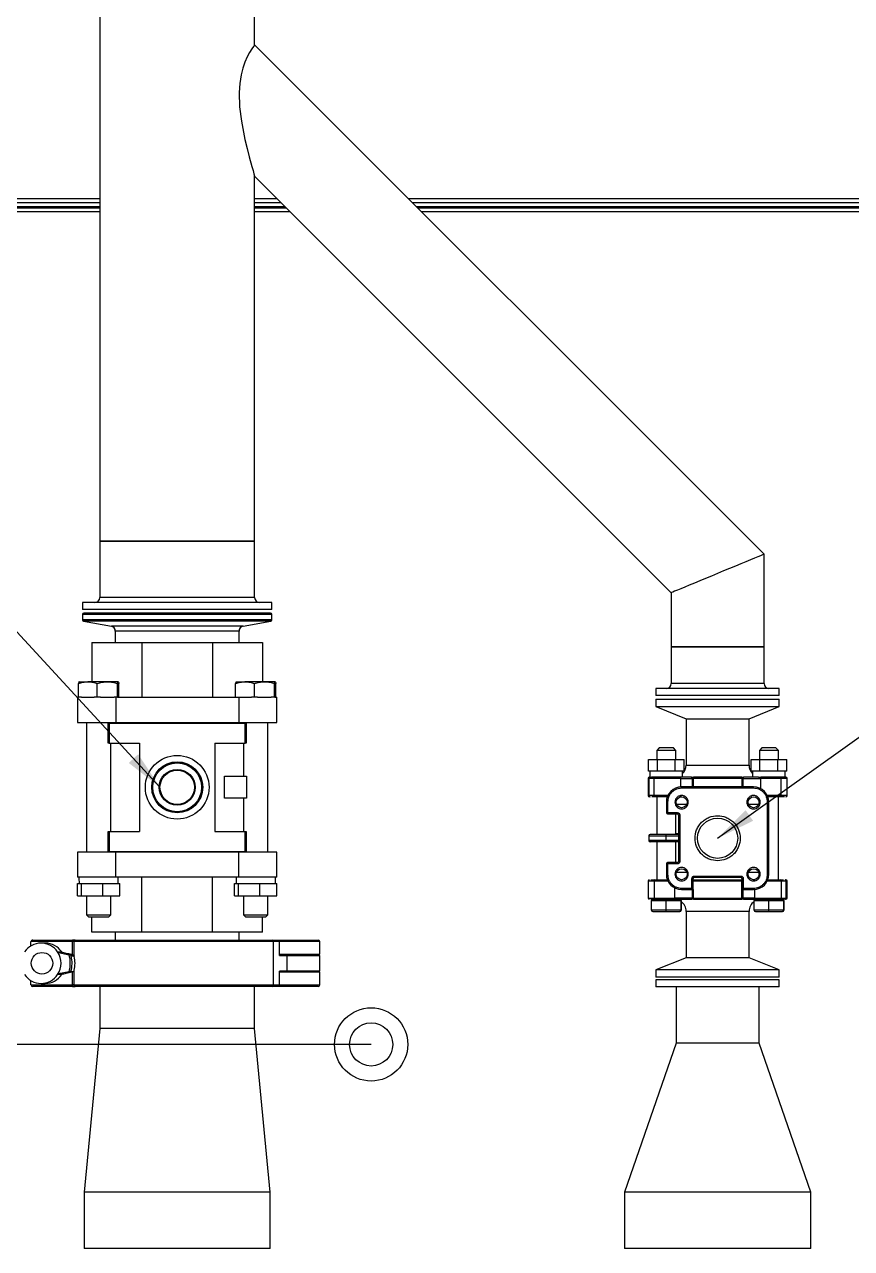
# Model space of a CAD drawing. Header units: millimetres. Extents: x 1152 to 6701, y 651 to 3284.
# Drawn here: x 2828 to 3167, y 2421 to 2922 of the extents above; entities that cross this region are included whole.
import ezdxf

# ---------------------------------------------------------------- set-up
doc = ezdxf.new("R2010")
doc.units = ezdxf.units.MM
doc.layers.add('10 실선', color=40, linetype='Continuous', lineweight=25)
doc.layers.add('SLD-0', color=7, linetype='Continuous')
doc.styles.add('MRHANS', font='romans.shx', dxfattribs={"width": 0.8, "bigfont": 'whgdtxt.shx'})
doc.dimstyles.new('T8', dxfattribs={"dimscale": 8, "dimtxt": 2.5, "dimasz": 2, "dimexe": 0.5, "dimexo": 1, "dimgap": 1.25, "dimtad": 1, "dimdec": 1, "dimdsep": 46, "dimtxsty": 'MRHANS', "dimcen": -2, "dimclrd": 3, "dimclre": 3, "dimclrt": 7, "dimadec": 0, "dimazin": 0, "dimtfac": 1, "dimtdec": 1, "dimtix": 1, "dimtmove": 2, "dimatfit": 3, "dimfxl": 0, "dimtolj": 1, "dimarcsym": 0})

msp = doc.modelspace()

# ---------------------------------------------------------------- linework, layer by layer
at = {"layer": '10 실선', "ltscale": 5}
msp.add_line((2970.42, 2504.23), (2553.82, 2504.23), dxfattribs=at)
at = {"layer": 'SLD-0', "color": 7, "linetype": 'Continuous', "lineweight": 25}
for p, q in [((2859.26, 3129.99), (2859.26, 2710.32)), ((2922.71, 2913.57), (2922.71, 3129.99)), ((3131.35, 2704.96), (2922.71, 2913.6)), ((2922.71, 2710.32), (2922.71, 2859.76)), ((2922.71, 2859.76), (3093.28, 2689.2)), ((2192.72, 2850.66), (2859.26, 2850.66)), ((2241.49, 2848.96), (2859.26, 2848.96)), ((2241.49, 2847.36), (2859.26, 2847.36)), ((2922.71, 2850.66), (2931.81, 2850.66)), ((2922.71, 2848.96), (2933.51, 2848.96)), ((2922.71, 2847.36), (2935.11, 2847.36)), ((2985.65, 2850.66), (3748.12, 2850.66)), ((2987.35, 2848.96), (3699.35, 2848.96)), ((2988.95, 2847.36), (3699.35, 2847.36)), ((2194.82, 2846.86), (2859.26, 2846.86)), ((2859.26, 2845.16), (2194.82, 2845.16)), ((2922.71, 2846.86), (2935.61, 2846.86)), ((2937.31, 2845.16), (2922.71, 2845.16)), ((2989.45, 2846.86), (3746.02, 2846.86)), ((3746.02, 2845.16), (2991.15, 2845.16)), ((2859.26, 2710.32), (2859.26, 2687.19)), ((2859.26, 2710.32), (2922.71, 2710.32)), ((2890.98, 2710.32), (2859.26, 2710.32)), ((2922.71, 2710.32), (2890.98, 2710.32)), ((2922.71, 2687.19), (2922.71, 2710.32)), ((3131.35, 2667.1), (3131.35, 2704.96)), ((2890.98, 2687.19), (2859.26, 2687.19)), ((2922.71, 2687.19), (2890.98, 2687.19)), ((3093.28, 2689.2), (3093.28, 2667.1)), ((2852.26, 2685.19), (2852.26, 2682.34)), ((2890.98, 2685.19), (2852.26, 2685.19)), ((2890.98, 2682.34), (2852.26, 2682.34)), ((2929.7, 2685.19), (2890.98, 2685.19)), ((2929.7, 2682.34), (2890.98, 2682.34)), ((2929.7, 2682.34), (2929.7, 2685.19)), ((2852.26, 2680.34), (2852.26, 2678.06)), ((2865.87, 2680.34), (2852.26, 2680.34)), ((2865.87, 2678.06), (2852.26, 2678.06)), ((2852.67, 2677.57), (2864.02, 2675.45)), ((2866.13, 2677.57), (2852.67, 2677.57)), ((2866.19, 2680.84), (2852.76, 2680.84)), ((2929.7, 2680.34), (2865.87, 2680.34)), ((2929.7, 2678.06), (2865.87, 2678.06)), ((2929.29, 2677.57), (2866.13, 2677.57)), ((2929.2, 2680.84), (2866.19, 2680.84)), ((2917.94, 2675.45), (2929.29, 2677.57)), ((2929.7, 2678.06), (2929.7, 2680.34)), ((2873.49, 2675.45), (2864.02, 2675.45)), ((2865.65, 2673.49), (2865.65, 2668.85)), ((2874.55, 2673.49), (2865.65, 2673.49)), ((2917.94, 2675.45), (2873.49, 2675.45)), ((2916.31, 2673.49), (2874.55, 2673.49)), ((2916.31, 2668.85), (2916.31, 2673.49)), ((2856, 2668.85), (2856, 2652.76)), ((2856, 2668.85), (2876.49, 2668.85)), ((2876.49, 2668.85), (2876.49, 2646.37)), ((2876.49, 2668.85), (2905.47, 2668.85)), ((2905.47, 2668.85), (2905.47, 2646.37)), ((2905.47, 2668.85), (2925.96, 2668.85)), ((2925.96, 2668.85), (2925.96, 2652.76)), ((3093.28, 2667.1), (3093.28, 2651.97)), ((3093.28, 2667.1), (3131.35, 2667.1)), ((3112.31, 2667.1), (3093.28, 2667.1)), ((3131.35, 2667.1), (3112.31, 2667.1)), ((3131.35, 2651.97), (3131.35, 2667.1)), ((2850.54, 2646.37), (2850.54, 2652.05)), ((2850.83, 2652.76), (2854.39, 2652.76)), ((2862.37, 2652.76), (2854.39, 2652.76)), ((2858.24, 2646.37), (2858.24, 2652.05)), ((2866.79, 2652.76), (2862.37, 2652.76)), ((2866.5, 2646.37), (2866.5, 2652.05)), ((2867.07, 2646.37), (2867.07, 2652.05)), ((2914.89, 2646.37), (2914.89, 2652.05)), ((2915.18, 2652.76), (2918.74, 2652.76)), ((2926.72, 2652.76), (2918.74, 2652.76)), ((2922.59, 2646.37), (2922.59, 2652.05)), ((2931.14, 2652.76), (2926.72, 2652.76)), ((2930.85, 2646.37), (2930.85, 2652.05)), ((2931.42, 2646.37), (2931.42, 2652.05)), ((3112.31, 2651.97), (3093.28, 2651.97)), ((3131.35, 2651.97), (3112.31, 2651.97)), ((3087.08, 2649.97), (3087.08, 2647.12)), ((3112.31, 2649.97), (3087.08, 2649.97)), ((3112.31, 2647.12), (3087.08, 2647.12)), ((3137.54, 2649.97), (3112.31, 2649.97)), ((3137.54, 2647.12), (3112.31, 2647.12)), ((3137.54, 2647.12), (3137.54, 2649.97)), ((2850.21, 2646.37), (2850.21, 2636.08)), ((2850.21, 2646.37), (2850.54, 2646.37)), ((2851.76, 2646.37), (2850.54, 2646.37)), ((2851.76, 2646.37), (2857.02, 2646.37)), ((2858.24, 2646.37), (2857.02, 2646.37)), ((2859.55, 2646.37), (2858.24, 2646.37)), ((2859.55, 2646.37), (2865.19, 2646.37)), ((2866.5, 2646.37), (2865.19, 2646.37)), ((2865.8, 2646.37), (2865.8, 2636.08)), ((2866.51, 2646.37), (2866.5, 2646.37)), ((2866.51, 2646.37), (2916.17, 2646.37)), ((2916.17, 2646.37), (2916.17, 2636.08)), ((2916.17, 2646.37), (2921.37, 2646.37)), ((2922.59, 2646.37), (2921.37, 2646.37)), ((2923.9, 2646.37), (2922.59, 2646.37)), ((2923.9, 2646.37), (2929.54, 2646.37)), ((2930.85, 2646.37), (2929.54, 2646.37)), ((2930.94, 2646.37), (2930.85, 2646.37)), ((2930.94, 2646.37), (2931.75, 2646.37)), ((2931.75, 2636.08), (2931.75, 2646.37)), ((3087.08, 2645.62), (3087.08, 2642.62)), ((3087.08, 2645.62), (3112.31, 2645.62)), ((3087.08, 2642.62), (3099.42, 2637.63)), ((3087.08, 2642.62), (3112.31, 2642.62)), ((3112.31, 2645.62), (3137.54, 2645.62)), ((3112.31, 2642.62), (3137.54, 2642.62)), ((3125.2, 2637.63), (3137.54, 2642.62)), ((3137.54, 2642.62), (3137.54, 2645.62)), ((3099.42, 2637.63), (3099.42, 2618.64)), ((3099.42, 2637.63), (3112.31, 2637.63)), ((3112.31, 2637.63), (3125.2, 2637.63)), ((3125.2, 2618.64), (3125.2, 2637.63)), ((2850.21, 2636.08), (2865.8, 2636.08)), ((2853.81, 2636.08), (2853.81, 2582.97)), ((2862.68, 2627.63), (2862.68, 2635.78)), ((2862.68, 2635.78), (2863.18, 2635.78)), ((2863.18, 2635.78), (2863.18, 2627.63)), ((2863.18, 2635.78), (2918.78, 2635.78)), ((2863.8, 2635.78), (2863.8, 2636.08)), ((2865.8, 2636.08), (2916.17, 2636.08)), ((2916.17, 2636.08), (2931.75, 2636.08)), ((2918.16, 2636.08), (2918.16, 2635.78)), ((2918.78, 2627.63), (2918.78, 2635.78)), ((2918.78, 2635.78), (2919.28, 2635.78)), ((2919.28, 2635.78), (2919.28, 2627.63)), ((2928.15, 2582.97), (2928.15, 2636.08)), ((2863.18, 2627.63), (2862.68, 2627.63)), ((2863.18, 2627.63), (2875.59, 2627.63)), ((2863.8, 2591.41), (2863.8, 2627.63)), ((2875.59, 2627.63), (2875.59, 2591.41)), ((2906.38, 2627.63), (2918.78, 2627.63)), ((2906.38, 2627.63), (2906.38, 2591.41)), ((2918.16, 2627.63), (2918.16, 2614.02)), ((2919.28, 2627.63), (2918.78, 2627.63)), ((3088.39, 2625.64), (3087.39, 2624.64)), ((3087.39, 2624.64), (3087.39, 2620.9)), ((3091.29, 2624.64), (3087.39, 2624.64)), ((3094.19, 2625.64), (3088.39, 2625.64)), ((3095.19, 2624.64), (3091.29, 2624.64)), ((3095.19, 2624.64), (3094.19, 2625.64)), ((3095.19, 2620.9), (3095.19, 2624.64)), ((3130.43, 2625.64), (3129.43, 2624.64)), ((3129.43, 2624.64), (3129.43, 2620.9)), ((3133.33, 2624.64), (3129.43, 2624.64)), ((3136.23, 2625.64), (3130.43, 2625.64)), ((3137.23, 2624.64), (3133.33, 2624.64)), ((3137.23, 2624.64), (3136.23, 2625.64)), ((3137.23, 2620.9), (3137.23, 2624.64)), ((3083.96, 2616.14), (3083.96, 2620.9)), ((3083.96, 2620.9), (3087.63, 2620.9)), ((3087.63, 2616.14), (3087.63, 2620.9)), ((3087.63, 2620.9), (3094.95, 2620.9)), ((3094.95, 2616.14), (3094.95, 2620.9)), ((3094.95, 2620.9), (3098.62, 2620.9)), ((3098.62, 2616.14), (3098.62, 2620.9)), ((3099.42, 2618.64), (3112.31, 2618.64)), ((3112.31, 2618.64), (3125.2, 2618.64)), ((3126, 2616.14), (3126, 2620.9)), ((3126, 2620.9), (3129.67, 2620.9)), ((3129.67, 2616.14), (3129.67, 2620.9)), ((3129.67, 2620.9), (3136.99, 2620.9)), ((3136.99, 2616.14), (3136.99, 2620.9)), ((3136.99, 2620.9), (3140.66, 2620.9)), ((3140.66, 2616.14), (3140.66, 2620.9)), ((2910.32, 2614.02), (2919.31, 2614.02)), ((2910.32, 2605.03), (2910.32, 2614.02)), ((2919.31, 2614.02), (2919.31, 2605.03)), ((3083.83, 2613.15), (3083.83, 2606.15)), ((3084.2, 2613.15), (3083.83, 2613.15)), ((3084.73, 2616.14), (3083.96, 2616.14)), ((3084.2, 2613.15), (3084.2, 2606.15)), ((3086.27, 2613.15), (3084.2, 2613.15)), ((3084.6, 2616.14), (3084.6, 2613.64)), ((3084.6, 2613.64), (3096.95, 2613.64)), ((3086.86, 2616.14), (3084.73, 2616.14)), ((3097.26, 2613.15), (3086.27, 2613.15)), ((3086.27, 2606.15), (3086.27, 2613.15)), ((3087.63, 2616.14), (3086.86, 2616.14)), ((3089.15, 2616.14), (3087.63, 2616.14)), ((3093.43, 2616.14), (3089.15, 2616.14)), ((3094.95, 2616.14), (3093.43, 2616.14)), ((3095.72, 2616.14), (3094.95, 2616.14)), ((3097.85, 2616.14), (3095.72, 2616.14)), ((3101.53, 2613.64), (3096.95, 2613.64)), ((3097.26, 2613.15), (3101.83, 2613.15)), ((3097.26, 2609.64), (3097.26, 2613.15)), ((3098.62, 2616.14), (3097.85, 2616.14)), ((3097.99, 2613.64), (3097.99, 2616.14)), ((3101.83, 2613.15), (3102.34, 2613.15)), ((3101.83, 2613.15), (3101.83, 2609.65)), ((3122.33, 2613.15), (3102.34, 2613.15)), ((3102.34, 2613.15), (3102.34, 2609.65)), ((3122.33, 2613.15), (3122.77, 2613.15)), ((3122.33, 2609.65), (3122.33, 2613.15)), ((3122.77, 2613.15), (3129.83, 2613.15)), ((3122.77, 2609.65), (3122.77, 2613.15)), ((3129.07, 2613.64), (3123.02, 2613.64)), ((3126.77, 2616.14), (3126, 2616.14)), ((3126.64, 2616.14), (3126.64, 2613.64)), ((3128.9, 2616.14), (3126.77, 2616.14)), ((3129.67, 2616.14), (3128.9, 2616.14)), ((3129.07, 2613.64), (3140.03, 2613.64)), ((3131.19, 2616.14), (3129.67, 2616.14)), ((3138.35, 2613.15), (3129.83, 2613.15)), ((3129.83, 2613.15), (3129.83, 2609)), ((3135.47, 2616.14), (3131.19, 2616.14)), ((3136.99, 2616.14), (3135.47, 2616.14)), ((3137.76, 2616.14), (3136.99, 2616.14)), ((3139.89, 2616.14), (3137.76, 2616.14)), ((3138.35, 2606.15), (3138.35, 2613.15)), ((3140.79, 2613.15), (3138.35, 2613.15)), ((3140.66, 2616.14), (3139.89, 2616.14)), ((3140.03, 2613.64), (3140.03, 2616.14)), ((3140.79, 2606.15), (3140.79, 2613.15)), ((3097.57, 2609.15), (3097.57, 2609.65)), ((3127.05, 2609.65), (3097.57, 2609.65)), ((3127.05, 2609.15), (3097.57, 2609.15)), ((3127.05, 2609.15), (3127.05, 2609.65)), ((2919.31, 2605.03), (2910.32, 2605.03)), ((2918.16, 2605.03), (2918.16, 2591.41)), ((3084.2, 2606.15), (3083.83, 2606.15)), ((3086.27, 2606.15), (3084.2, 2606.15)), ((3091.96, 2606.15), (3086.27, 2606.15)), ((3087.39, 2605.65), (3087.39, 2590.16)), ((3091.33, 2603.4), (3091.33, 2599.16)), ((3091.83, 2603.4), (3091.33, 2603.4)), ((3091.83, 2603.4), (3091.83, 2599.16)), ((3095.45, 2602.65), (3099.69, 2602.65)), ((3097.57, 2605.65), (3096.95, 2605.65)), ((3124.93, 2602.65), (3129.17, 2602.65)), ((3138.35, 2606.15), (3132.66, 2606.15)), ((3132.79, 2573.93), (3132.79, 2603.4)), ((3132.79, 2603.4), (3133.29, 2603.4)), ((3133.29, 2573.93), (3133.29, 2603.4)), ((3137.23, 2571.68), (3137.23, 2605.65)), ((3140.79, 2606.15), (3138.35, 2606.15)), ((3091.33, 2599.16), (3091.83, 2599.16)), ((3091.83, 2599.16), (3095.82, 2599.16)), ((3091.83, 2599.16), (3091.83, 2598.66)), ((3091.83, 2598.66), (3095.82, 2598.66)), ((3095.19, 2590.16), (3095.19, 2598.66)), ((3095.82, 2599.16), (3095.82, 2598.66)), ((3096.32, 2598.16), (3096.32, 2579.17)), ((3096.82, 2598.16), (3096.32, 2598.16)), ((3096.82, 2598.16), (3096.82, 2579.17)), ((2862.68, 2583.27), (2862.68, 2591.41)), ((2862.68, 2591.41), (2863.18, 2591.41)), ((2863.18, 2591.41), (2863.18, 2583.27)), ((2863.18, 2591.41), (2875.59, 2591.41)), ((2906.38, 2591.41), (2918.78, 2591.41)), ((2918.78, 2583.27), (2918.78, 2591.41)), ((2918.78, 2591.41), (2919.28, 2591.41)), ((2919.28, 2591.41), (2919.28, 2583.27)), ((3084.2, 2589.66), (3084.2, 2587.67)), ((3084.2, 2589.66), (3091.29, 2589.66)), ((3091.29, 2587.67), (3084.2, 2587.67)), ((3087.39, 2587.17), (3087.39, 2571.68)), ((3096.32, 2590.16), (3091.29, 2590.16)), ((3091.29, 2589.66), (3091.29, 2590.16)), ((3091.29, 2587.67), (3091.29, 2589.66)), ((3091.29, 2589.66), (3096.32, 2589.66)), ((3091.29, 2587.67), (3091.29, 2587.17)), ((3096.32, 2587.67), (3091.29, 2587.67)), ((3096.32, 2587.17), (3091.29, 2587.17)), ((3095.19, 2590.66), (3096.32, 2590.66)), ((3095.19, 2578.67), (3095.19, 2587.17)), ((2850.21, 2582.97), (2850.21, 2572.68)), ((2865.8, 2582.97), (2850.21, 2582.97)), ((2863.18, 2583.27), (2862.68, 2583.27)), ((2863.18, 2583.27), (2918.78, 2583.27)), ((2863.8, 2582.97), (2863.8, 2583.27)), ((2865.8, 2572.68), (2865.8, 2582.97)), ((2916.17, 2582.97), (2865.8, 2582.97)), ((2916.17, 2572.68), (2916.17, 2582.97)), ((2931.75, 2582.97), (2916.17, 2582.97)), ((2918.16, 2583.27), (2918.16, 2582.97)), ((2919.28, 2583.27), (2918.78, 2583.27)), ((2931.75, 2572.68), (2931.75, 2582.97)), ((3091.33, 2578.17), (3091.33, 2573.93)), ((3091.83, 2578.17), (3091.33, 2578.17)), ((3091.83, 2578.67), (3091.83, 2578.17)), ((3095.82, 2578.67), (3091.83, 2578.67)), ((3091.83, 2578.17), (3091.83, 2573.93)), ((3095.82, 2578.17), (3091.83, 2578.17)), ((3095.82, 2578.17), (3095.82, 2578.67)), ((3096.82, 2579.17), (3096.32, 2579.17)), ((2865.8, 2572.68), (2850.21, 2572.68)), ((2850.76, 2572.68), (2850.76, 2571.91)), ((2916.17, 2572.68), (2865.8, 2572.68)), ((2866.85, 2570.08), (2866.85, 2572.68)), ((2876.49, 2550.19), (2876.49, 2572.68)), ((2905.47, 2550.19), (2905.47, 2572.68)), ((2915.11, 2572.68), (2915.11, 2571.91)), ((2931.75, 2572.68), (2916.17, 2572.68)), ((2931.2, 2570.08), (2931.2, 2572.68)), ((3091.83, 2573.93), (3091.33, 2573.93)), ((3099.69, 2574.68), (3095.45, 2574.68)), ((3101.82, 2568.18), (3101.82, 2572.18)), ((3102.32, 2572.18), (3101.82, 2572.18)), ((3102.32, 2567.68), (3102.32, 2572.18)), ((3102.32, 2571.68), (3112.31, 2571.68)), ((3102.32, 2571.68), (3102.49, 2571.68)), ((3102.82, 2573.18), (3121.8, 2573.18)), ((3102.82, 2573.18), (3102.82, 2572.68)), ((3102.82, 2572.68), (3121.8, 2572.68)), ((3112.31, 2571.68), (3122.3, 2571.68)), ((3121.8, 2573.18), (3121.8, 2572.68)), ((3122.09, 2571.68), (3122.3, 2571.68)), ((3122.3, 2572.18), (3122.3, 2568.18)), ((3122.8, 2572.18), (3122.3, 2572.18)), ((3122.8, 2572.18), (3122.8, 2568.18)), ((3129.17, 2574.68), (3124.93, 2574.68)), ((3127.05, 2571.68), (3127.67, 2571.68)), ((3132.79, 2573.93), (3133.29, 2573.93)), ((2850.1, 2565.08), (2850.1, 2570.08)), ((2850.1, 2570.08), (2850.83, 2570.08)), ((2850.83, 2570.08), (2851.11, 2570.08)), ((2851.11, 2570.08), (2851.8, 2570.08)), ((2851.8, 2565.08), (2851.8, 2570.08)), ((2851.8, 2570.08), (2855.31, 2570.08)), ((2855.31, 2570.08), (2857, 2570.08)), ((2857, 2570.08), (2860.51, 2570.08)), ((2860.51, 2565.08), (2860.51, 2570.08)), ((2860.51, 2570.08), (2863.33, 2570.08)), ((2863.33, 2570.08), (2864.69, 2570.08)), ((2864.69, 2570.08), (2867.51, 2570.08)), ((2867.51, 2565.08), (2867.51, 2570.08)), ((2914.45, 2565.08), (2914.45, 2570.08)), ((2914.45, 2570.08), (2915.18, 2570.08)), ((2915.18, 2570.08), (2915.46, 2570.08)), ((2915.46, 2570.08), (2916.15, 2570.08)), ((2916.15, 2565.08), (2916.15, 2570.08)), ((2916.15, 2570.08), (2919.66, 2570.08)), ((2919.66, 2570.08), (2921.35, 2570.08)), ((2921.35, 2570.08), (2924.86, 2570.08)), ((2924.86, 2565.08), (2924.86, 2570.08)), ((2924.86, 2570.08), (2927.68, 2570.08)), ((2927.68, 2570.08), (2929.04, 2570.08)), ((2929.04, 2570.08), (2931.86, 2570.08)), ((2931.86, 2565.08), (2931.86, 2570.08)), ((3083.83, 2571.18), (3083.83, 2564.18)), ((3083.83, 2571.18), (3086.27, 2571.18)), ((3086.27, 2571.18), (3086.27, 2564.18)), ((3086.27, 2571.18), (3091.96, 2571.18)), ((3094.79, 2564.18), (3094.79, 2568.33)), ((3097.57, 2568.18), (3101.82, 2568.18)), ((3097.57, 2568.18), (3097.57, 2567.68)), ((3097.57, 2567.68), (3102.32, 2567.68)), ((3101.85, 2567.68), (3101.85, 2564.18)), ((3102.3, 2571.18), (3122.28, 2571.18)), ((3102.3, 2567.68), (3102.3, 2564.18)), ((3122.28, 2564.18), (3122.28, 2571.18)), ((3122.28, 2571.18), (3122.3, 2571.18)), ((3122.3, 2568.18), (3122.8, 2568.18)), ((3122.79, 2564.18), (3122.79, 2567.68)), ((3122.8, 2568.18), (3127.05, 2568.18)), ((3122.8, 2568.18), (3122.8, 2567.68)), ((3122.8, 2567.68), (3127.05, 2567.68)), ((3127.05, 2568.18), (3127.05, 2567.68)), ((3127.37, 2567.69), (3127.37, 2564.18)), ((3132.66, 2571.18), (3138.35, 2571.18)), ((3138.35, 2571.18), (3138.35, 2564.18)), ((3138.35, 2571.18), (3140.42, 2571.18)), ((3140.42, 2564.18), (3140.42, 2571.18)), ((3140.42, 2571.18), (3140.79, 2571.18)), ((3140.79, 2564.18), (3140.79, 2571.18)), ((2850.1, 2565.08), (2851.8, 2565.08)), ((2851.8, 2565.08), (2860.51, 2565.08)), ((2853.81, 2565.08), (2853.81, 2557.27)), ((2860.51, 2565.08), (2867.51, 2565.08)), ((2863.8, 2557.27), (2863.8, 2565.08)), ((2914.45, 2565.08), (2916.15, 2565.08)), ((2916.15, 2565.08), (2924.86, 2565.08)), ((2918.16, 2565.08), (2918.16, 2557.27)), ((2924.86, 2565.08), (2931.86, 2565.08)), ((2928.15, 2557.27), (2928.15, 2565.08)), ((3083.83, 2564.18), (3086.27, 2564.18)), ((3085.23, 2563.18), (3091.16, 2563.18)), ((3085.23, 2559.19), (3085.23, 2563.18)), ((3086.45, 2563.68), (3085.74, 2563.68)), ((3086.27, 2564.18), (3094.79, 2564.18)), ((3091.17, 2563.68), (3086.8, 2563.68)), ((3091.16, 2563.18), (3091.16, 2559.19)), ((3091.16, 2563.18), (3097.22, 2563.18)), ((3094.55, 2563.68), (3091.17, 2563.68)), ((3094.55, 2563.68), (3101.6, 2563.68)), ((3101.85, 2564.18), (3094.79, 2564.18)), ((3097.22, 2563.18), (3097.22, 2559.19)), ((3097.22, 2563.18), (3097.35, 2563.18)), ((3097.35, 2563.18), (3097.35, 2559.19)), ((3102.3, 2564.18), (3101.85, 2564.18)), ((3102.3, 2564.18), (3122.28, 2564.18)), ((3122.79, 2564.18), (3122.28, 2564.18)), ((3127.37, 2564.18), (3122.79, 2564.18)), ((3123.09, 2563.68), (3127.67, 2563.68)), ((3127.27, 2563.18), (3133.2, 2563.18)), ((3127.27, 2559.19), (3127.27, 2563.18)), ((3127.37, 2564.18), (3138.35, 2564.18)), ((3133.21, 2563.68), (3127.78, 2563.68)), ((3133.2, 2563.18), (3139.26, 2563.18)), ((3133.2, 2563.18), (3133.2, 2559.19)), ((3138.77, 2563.68), (3138.17, 2563.68)), ((3138.35, 2564.18), (3140.42, 2564.18)), ((3139.26, 2563.18), (3139.26, 2559.19)), ((3139.26, 2563.18), (3139.39, 2563.18)), ((3139.39, 2563.18), (3139.39, 2559.19)), ((3140.42, 2564.18), (3140.79, 2564.18)), ((2853.81, 2557.27), (2854.64, 2556.44)), ((2853.81, 2557.27), (2863.8, 2557.27)), ((2862.98, 2556.44), (2863.8, 2557.27)), ((2918.16, 2557.27), (2918.99, 2556.44)), ((2918.16, 2557.27), (2928.15, 2557.27)), ((2927.33, 2556.44), (2928.15, 2557.27)), ((3091.16, 2559.19), (3085.23, 2559.19)), ((3085.74, 2558.69), (3091.17, 2558.69)), ((3097.22, 2559.19), (3091.16, 2559.19)), ((3091.17, 2558.69), (3096.73, 2558.69)), ((3096.73, 2558.69), (3096.84, 2558.69)), ((3097.35, 2559.19), (3097.22, 2559.19)), ((3099.42, 2558.69), (3099.42, 2539.7)), ((3125.2, 2558.69), (3099.42, 2558.69)), ((3125.2, 2539.7), (3125.2, 2558.69)), ((3133.2, 2559.19), (3127.27, 2559.19)), ((3127.78, 2558.69), (3133.21, 2558.69)), ((3139.26, 2559.19), (3133.2, 2559.19)), ((3133.21, 2558.69), (3138.77, 2558.69)), ((3138.77, 2558.69), (3138.88, 2558.69)), ((3139.39, 2559.19), (3139.26, 2559.19)), ((2854.64, 2556.44), (2862.98, 2556.44)), ((2856, 2550.19), (2856, 2556.44)), ((2918.99, 2556.44), (2927.33, 2556.44)), ((2925.96, 2550.19), (2925.96, 2556.44)), ((2831.81, 2546.95), (2848.13, 2546.95)), ((2849.23, 2546.95), (2848.13, 2546.95)), ((2849.23, 2546.95), (2929.91, 2546.95)), ((2876.49, 2550.19), (2856, 2550.19)), ((2865.65, 2550.19), (2865.65, 2546.95)), ((2905.47, 2550.19), (2876.49, 2550.19)), ((2925.96, 2550.19), (2905.47, 2550.19)), ((2916.31, 2546.95), (2916.31, 2550.19)), ((2929.91, 2546.95), (2932.11, 2546.95)), ((2932.05, 2546.95), (2948.71, 2546.95)), ((2831.11, 2544.59), (2831.11, 2546.31)), ((2848.07, 2546.31), (2831.11, 2546.31)), ((2836.94, 2545.7), (2835.23, 2545.7)), ((2842.01, 2542.09), (2843.73, 2542.09)), ((2842.41, 2541.83), (2846.7, 2540.96)), ((2844.08, 2541.83), (2842.41, 2541.83)), ((2848.62, 2546.31), (2848.07, 2546.31)), ((2848.07, 2540.94), (2848.07, 2546.31)), ((2930.48, 2546.31), (2848.62, 2546.31)), ((2848.62, 2546.31), (2848.62, 2540.7)), ((2930.48, 2528.6), (2930.48, 2546.31)), ((2932.84, 2546.31), (2930.48, 2546.31)), ((2932.84, 2540.63), (2932.84, 2546.31)), ((2949.35, 2546.31), (2932.84, 2546.31)), ((2949.35, 2541.13), (2949.35, 2546.31)), ((2847.02, 2540.9), (2848.27, 2540.9)), ((2848.78, 2540.42), (2847.56, 2540.42)), ((2848.8, 2540.33), (2848.78, 2540.42)), ((2932.84, 2541.13), (2949.35, 2541.13)), ((2932.84, 2540.63), (2935.88, 2540.63)), ((2933.6, 2541.13), (2933.6, 2540.63)), ((2935.88, 2540.63), (2935.88, 2534.28)), ((2935.88, 2540.63), (2949.35, 2540.63)), ((2941.94, 2540.63), (2941.94, 2541.13)), ((2949.35, 2534.28), (2949.35, 2540.63)), ((3099.42, 2539.7), (3087.08, 2534.71)), ((3125.2, 2539.7), (3099.42, 2539.7)), ((3137.54, 2534.71), (3125.2, 2539.7)), ((2843.73, 2532.82), (2842.01, 2532.82)), ((2846.7, 2533.95), (2842.41, 2533.08)), ((2842.41, 2533.08), (2844.08, 2533.08)), ((2847.46, 2534.09), (2848.62, 2534.09)), ((2848.07, 2528.6), (2848.07, 2533.97)), ((2848.62, 2534.09), (2848.62, 2528.6)), ((2935.88, 2534.28), (2932.84, 2534.28)), ((2932.84, 2528.6), (2932.84, 2534.28)), ((2949.35, 2533.77), (2932.84, 2533.77)), ((2933.6, 2534.28), (2933.6, 2533.77)), ((2949.35, 2534.28), (2935.88, 2534.28)), ((2941.94, 2533.77), (2941.94, 2534.28)), ((2949.35, 2528.6), (2949.35, 2533.77)), ((3087.08, 2534.71), (3087.08, 2531.71)), ((3137.54, 2534.71), (3087.08, 2534.71)), ((3137.54, 2531.71), (3087.08, 2531.71)), ((3137.54, 2531.71), (3137.54, 2534.71)), ((2831.11, 2528.6), (2831.11, 2530.32)), ((2831.11, 2528.6), (2848.07, 2528.6)), ((2848.13, 2527.96), (2831.81, 2527.96)), ((2835.23, 2529.21), (2836.94, 2529.21)), ((2848.62, 2528.6), (2848.07, 2528.6)), ((2848.13, 2527.96), (2849.23, 2527.96)), ((2848.62, 2528.6), (2930.48, 2528.6)), ((2929.91, 2527.96), (2849.23, 2527.96)), ((2859.26, 2527.96), (2859.26, 2510.72)), ((2922.71, 2510.72), (2922.71, 2527.96)), ((2932.11, 2527.96), (2929.91, 2527.96)), ((2930.48, 2528.6), (2932.84, 2528.6)), ((2948.71, 2527.96), (2932.05, 2527.96)), ((2932.79, 2528.6), (2949.35, 2528.6)), ((3087.08, 2530.71), (3087.08, 2527.86)), ((3112.31, 2530.71), (3087.08, 2530.71)), ((3112.31, 2527.86), (3087.08, 2527.86)), ((3095.32, 2527.86), (3095.32, 2504.73)), ((3137.54, 2530.71), (3112.31, 2530.71)), ((3137.54, 2527.86), (3112.31, 2527.86)), ((3129.3, 2504.73), (3129.3, 2527.86)), ((3137.54, 2527.86), (3137.54, 2530.71)), ((2859.26, 2510.72), (2852.86, 2443.78)), ((2891.96, 2510.72), (2859.26, 2510.72)), ((2922.71, 2510.72), (2891.96, 2510.72)), ((2929.1, 2443.78), (2922.71, 2510.72)), ((3095.32, 2504.73), (3074.19, 2443.78)), ((3112.31, 2504.73), (3095.32, 2504.73)), ((3129.3, 2504.73), (3112.31, 2504.73)), ((3150.43, 2443.78), (3129.3, 2504.73)), ((2852.86, 2443.78), (2852.86, 2420.64)), ((2892.15, 2443.78), (2852.86, 2443.78)), ((2929.1, 2443.78), (2892.15, 2443.78)), ((2929.1, 2420.64), (2929.1, 2443.78)), ((3074.19, 2443.78), (3074.19, 2420.64)), ((3112.31, 2443.78), (3074.19, 2443.78)), ((3150.43, 2443.78), (3112.31, 2443.78)), ((3150.43, 2420.64), (3150.43, 2443.78)), ((2892.15, 2420.64), (2852.86, 2420.64)), ((2929.1, 2420.64), (2892.15, 2420.64)), ((3112.31, 2420.64), (3074.19, 2420.64)), ((3150.43, 2420.64), (3112.31, 2420.64))]:
    msp.add_line(p, q, dxfattribs=at)
at = {"layer": 'SLD-0', "color": 7, "linetype": 'Continuous', "lineweight": 25, "flags": 128}
for points in [[(2922.68, 2913.57), (2922.61, 2913.47), (2922.21, 2912.91), (2921.55, 2911.93), (2920.66, 2910.48), (2919.7, 2908.69), (2918.7, 2906.44), (2917.86, 2904.05), (2917.17, 2901.35), (2916.61, 2897.8), (2916.37, 2894.03), (2916.57, 2888.17), (2917.3, 2882.27), (2918.73, 2874.8), (2919.59, 2871.14), (2920.47, 2867.68), (2921.56, 2863.71), (2922.04, 2862.05), (2922.43, 2860.7), (2922.69, 2859.82), (2922.71, 2859.76), (2922.71, 2859.76)], [(3131.35, 2704.96), (3131.18, 2704.9), (3130.7, 2704.7), (3129.9, 2704.36), (3128.8, 2703.91), (3127.41, 2703.34), (3125.77, 2702.66), (3123.9, 2701.88), (3121.83, 2701.02), (3119.59, 2700.1), (3117.24, 2699.12), (3114.79, 2698.11), (3112.31, 2697.08), (3109.83, 2696.05), (3107.38, 2695.04), (3105.03, 2694.06), (3102.79, 2693.14), (3100.72, 2692.28), (3098.85, 2691.5), (3097.21, 2690.82), (3095.83, 2690.25), (3094.72, 2689.8), (3093.92, 2689.46), (3093.44, 2689.26), (3093.28, 2689.2)], [(3097.26, 2613.15), (3097.25, 2613.24), (3097.23, 2613.34), (3097.2, 2613.42), (3097.17, 2613.5), (3097.12, 2613.56), (3097.07, 2613.61), (3097.01, 2613.64), (3096.95, 2613.64)], [(3101.83, 2613.15), (3101.83, 2613.24), (3101.81, 2613.34), (3101.78, 2613.42), (3101.75, 2613.5), (3101.7, 2613.56), (3101.65, 2613.61), (3101.59, 2613.64), (3101.53, 2613.64)], [(3102.53, 2613.64), (3102.5, 2613.64), (3102.46, 2613.61), (3102.42, 2613.56), (3102.39, 2613.5), (3102.37, 2613.42), (3102.35, 2613.34), (3102.34, 2613.24), (3102.34, 2613.15)], [(3122.33, 2613.15), (3122.32, 2613.24), (3122.31, 2613.34), (3122.29, 2613.42), (3122.27, 2613.5), (3122.24, 2613.56), (3122.2, 2613.61), (3122.17, 2613.64), (3122.13, 2613.64)], [(3123.02, 2613.64), (3122.97, 2613.64), (3122.92, 2613.61), (3122.88, 2613.56), (3122.84, 2613.5), (3122.81, 2613.42), (3122.79, 2613.34), (3122.77, 2613.24), (3122.77, 2613.15)], [(3129.83, 2613.15), (3129.83, 2613.24), (3129.85, 2613.34), (3129.87, 2613.42), (3129.9, 2613.5), (3129.94, 2613.56), (3129.98, 2613.61), (3130.03, 2613.64), (3130.07, 2613.64)], [(3102.49, 2571.68), (3102.46, 2571.67), (3102.42, 2571.64), (3102.38, 2571.59), (3102.35, 2571.53), (3102.33, 2571.46), (3102.32, 2571.41)], [(3122.09, 2571.68), (3122.13, 2571.67), (3122.16, 2571.64), (3122.2, 2571.59), (3122.23, 2571.53), (3122.25, 2571.46), (3122.27, 2571.37), (3122.28, 2571.28), (3122.28, 2571.18)], [(3101.82, 2568.18), (3101.92, 2568.08), (3102.01, 2567.99), (3102.1, 2567.9), (3102.17, 2567.83), (3102.23, 2567.76), (3102.28, 2567.72), (3102.31, 2567.69), (3102.32, 2567.68)], [(3094.79, 2564.18), (3094.79, 2564.09), (3094.77, 2563.99), (3094.75, 2563.91), (3094.72, 2563.83), (3094.68, 2563.77), (3094.64, 2563.72), (3094.59, 2563.69), (3094.55, 2563.68)], [(3101.6, 2563.68), (3101.65, 2563.69), (3101.7, 2563.72), (3101.74, 2563.77), (3101.78, 2563.83), (3101.81, 2563.91), (3101.83, 2563.99), (3101.85, 2564.09), (3101.85, 2564.18)], [(3102.3, 2564.18), (3102.3, 2564.09), (3102.31, 2563.99), (3102.33, 2563.91), (3102.35, 2563.83), (3102.38, 2563.77), (3102.42, 2563.72), (3102.46, 2563.69), (3102.49, 2563.68)], [(3122.09, 2563.68), (3122.13, 2563.69), (3122.16, 2563.72), (3122.2, 2563.77), (3122.23, 2563.83), (3122.25, 2563.91), (3122.27, 2563.99), (3122.28, 2564.09), (3122.28, 2564.18)], [(3122.79, 2564.18), (3122.79, 2564.09), (3122.81, 2563.99), (3122.84, 2563.91), (3122.88, 2563.83), (3122.92, 2563.77), (3122.97, 2563.72), (3123.03, 2563.69), (3123.09, 2563.68)], [(3127.37, 2564.18), (3127.37, 2564.09), (3127.39, 2563.99), (3127.42, 2563.91), (3127.45, 2563.83), (3127.5, 2563.77), (3127.55, 2563.72), (3127.61, 2563.69), (3127.67, 2563.68)]]:
    msp.add_lwpolyline(points, dxfattribs=at)
at = {"layer": 'SLD-0', "color": 7, "linetype": 'Continuous', "lineweight": 25}
for centre, radius in [((2890.98, 2609.52), 13.04), ((2890.98, 2609.52), 10.44), ((2890.98, 2609.52), 10.39), ((2890.98, 2609.52), 9.99), ((2890.98, 2609.52), 7.34), ((2890.98, 2609.52), 7.04), ((3097.57, 2603.4), 2.25), ((3127.05, 2603.4), 2.25), ((3112.31, 2588.66), 8.24), ((3097.57, 2573.93), 2.25), ((3127.05, 2573.93), 2.25), ((2835.61, 2537.47), 4.42), ((2970.42, 2504.23), 14.99), ((2970.42, 2504.23), 8.84)]:
    msp.add_circle(centre, radius, dxfattribs=at)
for centre, radius, start, end in [((2857.26, 2687.19), 2, 270, 0), ((2924.71, 2687.19), 2, 180, 270), ((2852.76, 2680.34), 0.5, 90, 180), ((2852.76, 2678.06), 0.5, 180, 259.432), ((2929.2, 2680.34), 0.5, 0, 90), ((2929.2, 2678.06), 0.5, 280.568, 0), ((2863.65, 2673.49), 2, 0, 79.432), ((2918.31, 2673.49), 2, 100.568, 180), ((3091.28, 2651.97), 2, 270, 0), ((3133.34, 2651.97), 2, 180, 270), ((3094.42, 2618.64), 5, 315.4562, 0), ((3130.2, 2618.64), 5, 180, 224.5438), ((3084.33, 2613.15), 0.5, 90, 180), ((3084.7, 2613.15), 0.5, 90, 180), ((3086.72, 2613.21), 0.446, 101.4242, 188.0485), ((3137.91, 2613.21), 0.446, 351.9509, 78.5763), ((3140.29, 2613.15), 0.5, 0, 90), ((3097.57, 2603.4), 6.25, 90, 180), ((3127.05, 2603.4), 6.25, 0, 90), ((3084.33, 2606.15), 0.5, 180, 270), ((3084.7, 2606.15), 0.5, 180, 270), ((3086.72, 2606.09), 0.446, 171.9547, 258.5726), ((3137.91, 2606.09), 0.446, 281.4269, 8.0458), ((3140.29, 2606.15), 0.5, 270, 0), ((3091.83, 2599.16), 0.5, 180, 270), ((3095.82, 2598.16), 0.5, 0, 90), ((3084.7, 2589.66), 0.5, 90, 180), ((3084.7, 2587.67), 0.5, 180, 270), ((3091.83, 2578.17), 0.5, 90, 180), ((3095.82, 2579.17), 0.5, 270, 0), ((3084.33, 2571.18), 0.5, 90, 180), ((3086.72, 2571.24), 0.446, 101.4274, 188.0453), ((3097.57, 2573.93), 6.25, 180, 270), ((3102.82, 2572.18), 0.5, 90, 180), ((3121.8, 2572.18), 0.5, 0, 90), ((3127.05, 2573.93), 6.25, 270, 0), ((3137.91, 2571.24), 0.446, 351.9542, 78.5731), ((3139.93, 2571.18), 0.5, 0, 90), ((3140.29, 2571.18), 0.5, 0, 90), ((3122.8, 2568.18), 0.5, 180, 270), ((3084.33, 2564.18), 0.5, 180, 270), ((3086.72, 2564.12), 0.446, 171.9547, 258.5726), ((3094.42, 2558.69), 5, 0, 54.1848), ((3130.2, 2558.69), 5, 125.8152, 180), ((3137.91, 2564.12), 0.446, 281.4269, 8.0458), ((3139.93, 2564.18), 0.5, 270, 0), ((3140.29, 2564.18), 0.5, 270, 0), ((2849.66, 2546.47), 1.6, 162.6108, 185.6359), ((2849.24, 2546.32), 0.624, 91.0072, 180.9705), ((2929.87, 2546.34), 0.605, 357.1647, 86.8479), ((2948.71, 2546.31), 0.635, 0, 90), ((2835.23, 2537.52), 8.18, 33.9857, 146.0143), ((2836.94, 2537.51), 8.19, 34.0003, 89.9609), ((2835.15, 2537.45), 8.28, 325.9519, 34.0481), ((2842.53, 2542.45), 0.631, 214.0312, 258.5193), ((2835.1, 2537.45), 12.12, 343.1915, 16.8085), ((2835.16, 2537.45), 12.76, 344.7151, 13.4524), ((2836.38, 2537.45), 12.76, 346.9489, 13.0511), ((2835.23, 2537.39), 8.18, 213.9857, 326.0143), ((2836.93, 2537.4), 8.19, 270.048, 325.9908), ((2842.53, 2532.46), 0.631, 101.495, 145.9663), ((2849.66, 2528.44), 1.6, 174.3648, 197.3875), ((2849.24, 2528.59), 0.624, 179.0273, 268.9897), ((2929.87, 2528.57), 0.605, 273.1554, 2.8374), ((2948.71, 2528.6), 0.635, 270, 0)]:
    msp.add_arc(centre, radius, start, end, dxfattribs=at)
for centre, major_axis, ratio, start_param, end_param in [((2858.81, 2572.68), (0.66, 13.93), 0.575599, 1.653374, 1.785782), ((2923.16, 2572.68), (0.66, 13.93), 0.575599, 1.653374, 1.785782), ((2858.81, 2570.08), (0.66, 13.93), 0.575599, 1.559859, 1.598211), ((2923.16, 2570.08), (0.66, 13.93), 0.575599, 1.559859, 1.598211), ((3085.74, 2563.18), (0.505, 0), 0.989724, 1.570796, 3.141593), ((3091.17, 2563.18), (0, 0.5), 0.021098, 0, 1.570796), ((3096.73, 2563.18), (0, 0.5), 0.989284, 4.712389, 6.283185), ((3096.84, 2563.18), (0.505, 0), 0.989724, 0, 1.570796), ((3127.78, 2563.18), (0.505, 0), 0.989724, 1.570796, 3.141593), ((3133.21, 2563.18), (0, 0.5), 0.021098, 0, 1.570796), ((3138.77, 2563.18), (0, 0.5), 0.989284, 4.712389, 6.283185), ((3138.88, 2563.18), (0.505, 0), 0.989724, 0, 1.570796), ((3085.74, 2559.19), (0.505, 0), 0.989724, 3.141593, 4.712389), ((3091.17, 2559.19), (0, 0.5), 0.021098, 1.570796, 3.141593), ((3096.73, 2559.19), (0, 0.5), 0.989284, 3.141593, 4.712389), ((3096.84, 2559.19), (0.505, 0), 0.989724, 4.712389, 6.283185), ((3127.78, 2559.19), (0.505, 0), 0.989724, 3.141593, 4.712389), ((3133.21, 2559.19), (0, 0.5), 0.021098, 1.570796, 3.141593), ((3138.77, 2559.19), (0, 0.5), 0.989284, 3.141593, 4.712389), ((3138.88, 2559.19), (0.505, 0), 0.989724, 4.712389, 6.283185), ((2831.81, 2546.31), (0.696, 0), 0.911066, 1.570796, 3.141593), ((2831.81, 2528.6), (0.696, 0), 0.911066, 3.141593, 4.712389)]:
    msp.add_ellipse(centre, major_axis=major_axis, ratio=ratio, start_param=start_param, end_param=end_param, dxfattribs=at)
for points, knots in [([(2850.54, 2652.05), (2851.17, 2652.25), (2852.43, 2652.65), (2853.73, 2652.73), (2854.39, 2652.76)], [0, 0, 0, 0, 0.49546, 1, 1, 1, 1]), ([(2850.83, 2652.76), (2850.81, 2652.76), (2850.71, 2652.73), (2850.62, 2652.35), (2850.54, 2652.05)], [0, 0, 0, 0, 0.214374, 1, 1, 1, 1]), ([(2854.39, 2652.76), (2854.48, 2652.76), (2855.17, 2652.76), (2856.47, 2652.6), (2857.65, 2652.24), (2858.24, 2652.05)], [0, 0, 0, 0, 0.0700801, 0.5307828, 1, 1, 1, 1]), ([(2858.24, 2652.05), (2858.91, 2652.25), (2860.26, 2652.65), (2861.66, 2652.73), (2862.37, 2652.76)], [0, 0, 0, 0, 0.495451, 1, 1, 1, 1]), ([(2862.37, 2652.76), (2862.47, 2652.76), (2863.21, 2652.76), (2864.61, 2652.6), (2865.87, 2652.24), (2866.5, 2652.05)], [0, 0, 0, 0, 0.070081, 0.530777, 1, 1, 1, 1]), ([(2866.5, 2652.05), (2866.57, 2652.35), (2866.67, 2652.73), (2866.77, 2652.76), (2866.79, 2652.76)], [0, 0, 0, 0, 0.785606, 1, 1, 1, 1]), ([(2866.79, 2652.76), (2866.86, 2652.67), (2866.96, 2652.55), (2867.05, 2652.13), (2867.07, 2652.05)], [0, 0, 0, 0, 0.811287, 1, 1, 1, 1]), ([(2914.89, 2652.05), (2915.52, 2652.25), (2916.78, 2652.65), (2918.08, 2652.73), (2918.74, 2652.76)], [0, 0, 0, 0, 0.495461, 1, 1, 1, 1]), ([(2915.18, 2652.76), (2915.16, 2652.76), (2915.06, 2652.73), (2914.97, 2652.35), (2914.89, 2652.05)], [0, 0, 0, 0, 0.214374, 1, 1, 1, 1]), ([(2918.74, 2652.76), (2918.83, 2652.76), (2919.52, 2652.76), (2920.82, 2652.6), (2922, 2652.24), (2922.59, 2652.05)], [0, 0, 0, 0, 0.0700801, 0.5307828, 1, 1, 1, 1]), ([(2922.59, 2652.05), (2923.26, 2652.25), (2924.61, 2652.65), (2926.01, 2652.73), (2926.72, 2652.76)], [0, 0, 0, 0, 0.495451, 1, 1, 1, 1]), ([(2926.72, 2652.76), (2926.82, 2652.76), (2927.56, 2652.76), (2928.96, 2652.6), (2930.22, 2652.24), (2930.85, 2652.05)], [0, 0, 0, 0, 0.070082, 0.5307779, 1, 1, 1, 1]), ([(2930.85, 2652.05), (2930.92, 2652.35), (2931.02, 2652.73), (2931.12, 2652.76), (2931.14, 2652.76)], [0, 0, 0, 0, 0.785606, 1, 1, 1, 1]), ([(2931.14, 2652.76), (2931.21, 2652.67), (2931.31, 2652.55), (2931.4, 2652.13), (2931.42, 2652.05)], [0, 0, 0, 0, 0.811287, 1, 1, 1, 1]), ([(3086.63, 2613.64), (3086.14, 2613.64), (3085.53, 2613.64), (3085.3, 2613.64), (3085.26, 2613.64)], [0, 0, 0, 0, 0.806506, 1, 1, 1, 1]), ([(3096.95, 2613.64), (3096.17, 2613.64), (3094.56, 2613.64), (3091.65, 2613.64), (3088.8, 2613.64), (3087.34, 2613.64), (3086.63, 2613.64)], [0, 0, 0, 0, 0.241717, 0.5, 0.758283, 1, 1, 1, 1]), ([(3101.53, 2613.64), (3101.6, 2613.64), (3101.75, 2613.64), (3102.01, 2613.64), (3102.28, 2613.64), (3102.45, 2613.64), (3102.53, 2613.64)], [0, 0, 0, 0, 0.249857, 0.499988, 0.749855, 1, 1, 1, 1]), ([(3122.13, 2613.64), (3120.56, 2613.64), (3117.4, 2613.64), (3112.33, 2613.64), (3107.26, 2613.64), (3104.1, 2613.64), (3102.53, 2613.64)], [0, 0, 0, 0, 0.24739, 0.5, 0.752611, 1, 1, 1, 1]), ([(3122.13, 2613.64), (3122.2, 2613.64), (3122.34, 2613.64), (3122.58, 2613.64), (3122.81, 2613.64), (3122.95, 2613.64), (3123.02, 2613.64)], [0, 0, 0, 0, 0.249234, 0.499964, 0.749246, 1, 1, 1, 1]), ([(3137.99, 2613.64), (3137.46, 2613.64), (3136.35, 2613.64), (3134.23, 2613.64), (3132.02, 2613.64), (3130.71, 2613.64), (3130.07, 2613.64)], [0, 0, 0, 0, 0.243259, 0.499997, 0.756736, 1, 1, 1, 1]), ([(3139.59, 2613.64), (3139.58, 2613.64), (3139.35, 2613.64), (3138.65, 2613.64), (3137.99, 2613.64)], [0, 0, 0, 0, 0.053039, 1, 1, 1, 1]), ([(3097.57, 2609.15), (3096.85, 2609.07), (3095.74, 2608.95), (3094.4, 2608.24), (3093.48, 2607.5), (3092.74, 2606.58), (3092.02, 2605.24), (3091.9, 2604.13), (3091.83, 2603.4)], [0, 0, 0, 0, 0.2394562, 0.3683576, 0.5, 0.6316386, 0.7605418, 1, 1, 1, 1]), ([(3132.79, 2603.4), (3132.72, 2604.13), (3132.6, 2605.24), (3131.88, 2606.58), (3131.14, 2607.5), (3130.22, 2608.24), (3128.88, 2608.95), (3127.77, 2609.07), (3127.05, 2609.15)], [0, 0, 0, 0, 0.239458, 0.368361, 0.499999, 0.631641, 0.760544, 1, 1, 1, 1]), ([(3086.63, 2605.65), (3086.13, 2605.65), (3085.57, 2605.65), (3085.36, 2605.65), (3085.33, 2605.65)], [0, 0, 0, 0, 0.891865, 1, 1, 1, 1]), ([(3091.75, 2605.65), (3091.72, 2605.65), (3090.73, 2605.65), (3088.8, 2605.65), (3087.33, 2605.65), (3086.63, 2605.65)], [0, 0, 0, 0, 0.0148374, 0.5237383, 1, 1, 1, 1]), ([(3097.57, 2600.65), (3097.23, 2600.69), (3096.69, 2600.75), (3096.05, 2601.09), (3095.62, 2601.45), (3095.26, 2601.88), (3094.93, 2602.52), (3094.76, 2603.4), (3094.93, 2604.28), (3095.26, 2604.92), (3095.62, 2605.36), (3096.05, 2605.72), (3096.69, 2606.05), (3097.57, 2606.22), (3098.45, 2606.05), (3099.09, 2605.72), (3099.53, 2605.36), (3099.89, 2604.92), (3100.22, 2604.28), (3100.39, 2603.4), (3100.22, 2602.52), (3099.89, 2601.88), (3099.53, 2601.45), (3099.09, 2601.09), (3098.45, 2600.75), (3097.92, 2600.69), (3097.57, 2600.65)], [0, 0, 0, 0, 0.059861, 0.092415, 0.124999, 0.157553, 0.190141, 0.249998, 0.30986, 0.342414, 0.375001, 0.407555, 0.440139, 0.5, 0.559862, 0.592414, 0.624999, 0.657553, 0.690141, 0.750002, 0.809859, 0.842415, 0.875001, 0.907554, 0.940139, 1, 1, 1, 1]), ([(3127.05, 2600.65), (3126.7, 2600.69), (3126.17, 2600.75), (3125.53, 2601.09), (3125.09, 2601.45), (3124.74, 2601.88), (3124.4, 2602.52), (3124.23, 2603.4), (3124.4, 2604.28), (3124.74, 2604.92), (3125.09, 2605.36), (3125.53, 2605.72), (3126.17, 2606.05), (3127.05, 2606.22), (3127.93, 2606.05), (3128.57, 2605.72), (3129, 2605.36), (3129.36, 2604.92), (3129.69, 2604.28), (3129.86, 2603.4), (3129.69, 2602.52), (3129.36, 2601.88), (3129.01, 2601.45), (3128.57, 2601.09), (3127.93, 2600.75), (3127.39, 2600.69), (3127.05, 2600.65)], [0, 0, 0, 0, 0.059861, 0.092414, 0.124999, 0.157553, 0.19014, 0.249998, 0.309859, 0.342414, 0.375001, 0.407554, 0.440139, 0.499999, 0.559861, 0.592414, 0.624999, 0.657553, 0.69014, 0.750001, 0.809859, 0.842414, 0.875001, 0.907554, 0.940139, 1, 1, 1, 1]), ([(3137.99, 2605.65), (3137.46, 2605.65), (3136.35, 2605.65), (3134.49, 2605.65), (3133.3, 2605.65), (3132.84, 2605.65)], [0, 0, 0, 0, 0.367916, 0.756217, 1, 1, 1, 1]), ([(3139.66, 2605.65), (3139.62, 2605.65), (3139.39, 2605.65), (3138.64, 2605.65), (3137.99, 2605.65)], [0, 0, 0, 0, 0.133307, 1, 1, 1, 1]), ([(3095.82, 2599.16), (3095.95, 2599.14), (3096.14, 2599.12), (3096.38, 2599), (3096.53, 2598.87), (3096.66, 2598.71), (3096.79, 2598.48), (3096.81, 2598.28), (3096.82, 2598.16)], [0, 0, 0, 0, 0.239449, 0.369556, 0.500009, 0.630098, 0.760542, 1, 1, 1, 1]), ([(3112.31, 2579.42), (3113.47, 2579.54), (3115.26, 2579.73), (3117.41, 2580.89), (3118.89, 2582.08), (3120.09, 2583.56), (3121.21, 2585.71), (3121.78, 2588.66), (3121.21, 2591.62), (3120.09, 2593.77), (3118.89, 2595.25), (3117.41, 2596.45), (3115.26, 2597.56), (3112.31, 2598.13), (3109.36, 2597.56), (3107.21, 2596.45), (3105.73, 2595.25), (3104.53, 2593.77), (3103.41, 2591.62), (3102.84, 2588.66), (3103.41, 2585.71), (3104.53, 2583.56), (3105.73, 2582.08), (3107.21, 2580.89), (3109.36, 2579.73), (3111.15, 2579.54), (3112.31, 2579.42)], [0, 0, 0, 0, 0.059864, 0.09209, 0.125, 0.157909, 0.190136, 0.25, 0.309864, 0.34209, 0.375, 0.40791, 0.440136, 0.5, 0.559864, 0.59209, 0.625, 0.657909, 0.690136, 0.749999, 0.809864, 0.84209, 0.875, 0.907909, 0.940136, 1, 1, 1, 1]), ([(3091.29, 2590.16), (3090.6, 2590.16), (3089.17, 2590.16), (3087.23, 2590.16), (3085.74, 2590.16), (3084.8, 2590.16), (3084.74, 2590.16), (3084.7, 2590.16)], [0, 0, 0, 0, 0.195687, 0.402157, 0.608631, 0.80432, 1, 1, 1, 1]), ([(3091.29, 2587.17), (3090.6, 2587.17), (3089.17, 2587.17), (3087.23, 2587.17), (3085.74, 2587.17), (3084.8, 2587.17), (3084.74, 2587.17), (3084.7, 2587.17)], [0, 0, 0, 0, 0.195687, 0.402157, 0.608631, 0.80432, 1, 1, 1, 1]), ([(3097.57, 2571.18), (3097.23, 2571.21), (3096.69, 2571.27), (3096.05, 2571.61), (3095.62, 2571.97), (3095.26, 2572.41), (3094.93, 2573.05), (3094.76, 2573.93), (3094.93, 2574.8), (3095.26, 2575.45), (3095.62, 2575.88), (3096.05, 2576.24), (3096.69, 2576.57), (3097.57, 2576.74), (3098.45, 2576.57), (3099.09, 2576.24), (3099.53, 2575.88), (3099.89, 2575.45), (3100.22, 2574.8), (3100.39, 2573.93), (3100.22, 2573.05), (3099.89, 2572.41), (3099.53, 2571.97), (3099.09, 2571.61), (3098.45, 2571.27), (3097.92, 2571.21), (3097.57, 2571.18)], [0, 0, 0, 0, 0.059861, 0.092414, 0.125001, 0.157553, 0.19014, 0.250001, 0.309862, 0.342414, 0.375001, 0.407554, 0.440139, 0.5, 0.559861, 0.592415, 0.625, 0.657554, 0.690138, 0.749999, 0.80986, 0.842415, 0.874999, 0.907555, 0.940139, 1, 1, 1, 1]), ([(3096.82, 2579.17), (3096.81, 2579.05), (3096.79, 2578.85), (3096.66, 2578.62), (3096.53, 2578.46), (3096.38, 2578.33), (3096.14, 2578.21), (3095.95, 2578.19), (3095.82, 2578.17)], [0, 0, 0, 0, 0.2394591, 0.3695498, 0.4999898, 0.6301014, 0.7605503, 1, 1, 1, 1]), ([(3127.05, 2571.18), (3126.7, 2571.21), (3126.17, 2571.27), (3125.53, 2571.61), (3125.09, 2571.97), (3124.74, 2572.41), (3124.4, 2573.05), (3124.23, 2573.93), (3124.4, 2574.8), (3124.74, 2575.45), (3125.09, 2575.88), (3125.53, 2576.24), (3126.17, 2576.57), (3127.05, 2576.74), (3127.93, 2576.57), (3128.57, 2576.24), (3129, 2575.88), (3129.36, 2575.45), (3129.69, 2574.8), (3129.86, 2573.93), (3129.69, 2573.05), (3129.36, 2572.41), (3129.01, 2571.97), (3128.57, 2571.61), (3127.93, 2571.27), (3127.39, 2571.21), (3127.05, 2571.18)], [0, 0, 0, 0, 0.059861, 0.092414, 0.125001, 0.157552, 0.190139, 0.25, 0.309862, 0.342413, 0.375, 0.407554, 0.440139, 0.499999, 0.55986, 0.592415, 0.624999, 0.657554, 0.690138, 0.749999, 0.80986, 0.842415, 0.874999, 0.907555, 0.940139, 1, 1, 1, 1]), ([(3084.96, 2571.68), (3085, 2571.68), (3085.23, 2571.68), (3085.98, 2571.68), (3086.63, 2571.68)], [0, 0, 0, 0, 0.133307, 1, 1, 1, 1]), ([(3086.63, 2571.68), (3087.16, 2571.68), (3088.27, 2571.68), (3090.13, 2571.68), (3091.32, 2571.68), (3091.78, 2571.68)], [0, 0, 0, 0, 0.3679148, 0.7562167, 1, 1, 1, 1]), ([(3091.83, 2573.93), (3091.9, 2573.2), (3092.02, 2572.09), (3092.74, 2570.75), (3093.48, 2569.83), (3094.4, 2569.09), (3095.74, 2568.38), (3096.85, 2568.26), (3097.57, 2568.18)], [0, 0, 0, 0, 0.239458, 0.368362, 0.500001, 0.631639, 0.760544, 1, 1, 1, 1]), ([(3101.82, 2572.18), (3101.83, 2572.3), (3101.85, 2572.5), (3101.98, 2572.73), (3102.11, 2572.89), (3102.27, 2573.02), (3102.5, 2573.14), (3102.69, 2573.16), (3102.82, 2573.18)], [0, 0, 0, 0, 0.239451, 0.369576, 0.500013, 0.630121, 0.760566, 1, 1, 1, 1]), ([(3102.49, 2571.68), (3104.06, 2571.68), (3107.22, 2571.68), (3112.29, 2571.68), (3117.36, 2571.68), (3120.52, 2571.68), (3122.09, 2571.68)], [0, 0, 0, 0, 0.24739, 0.5, 0.752611, 1, 1, 1, 1]), ([(3121.8, 2573.18), (3121.93, 2573.16), (3122.12, 2573.14), (3122.36, 2573.02), (3122.51, 2572.89), (3122.64, 2572.73), (3122.77, 2572.5), (3122.79, 2572.3), (3122.8, 2572.18)], [0, 0, 0, 0, 0.239434, 0.369538, 0.499987, 0.630103, 0.760548, 1, 1, 1, 1]), ([(3127.05, 2568.18), (3127.77, 2568.26), (3128.88, 2568.38), (3130.22, 2569.09), (3131.14, 2569.83), (3131.88, 2570.75), (3132.6, 2572.09), (3132.72, 2573.2), (3132.79, 2573.93)], [0, 0, 0, 0, 0.239456, 0.368362, 0.5, 0.631639, 0.760542, 1, 1, 1, 1]), ([(3132.87, 2571.68), (3132.9, 2571.68), (3133.89, 2571.68), (3135.82, 2571.68), (3137.29, 2571.68), (3137.99, 2571.68)], [0, 0, 0, 0, 0.014837, 0.523739, 1, 1, 1, 1]), ([(3137.99, 2571.68), (3138.49, 2571.68), (3139.05, 2571.68), (3139.27, 2571.68), (3139.29, 2571.68)], [0, 0, 0, 0, 0.891864, 1, 1, 1, 1]), ([(3085.03, 2563.68), (3085.04, 2563.68), (3085.27, 2563.68), (3085.97, 2563.68), (3086.63, 2563.68)], [0, 0, 0, 0, 0.053039, 1, 1, 1, 1]), ([(3086.63, 2563.68), (3087.16, 2563.68), (3088.27, 2563.68), (3090.39, 2563.68), (3092.6, 2563.68), (3093.91, 2563.68), (3094.55, 2563.68)], [0, 0, 0, 0, 0.243259, 0.499997, 0.756736, 1, 1, 1, 1]), ([(3102.49, 2563.68), (3102.42, 2563.68), (3102.28, 2563.68), (3102.04, 2563.68), (3101.81, 2563.68), (3101.67, 2563.68), (3101.6, 2563.68)], [0, 0, 0, 0, 0.249246, 0.499956, 0.749235, 1, 1, 1, 1]), ([(3102.49, 2563.68), (3104.06, 2563.68), (3107.22, 2563.68), (3112.29, 2563.68), (3117.36, 2563.68), (3120.52, 2563.68), (3122.09, 2563.68)], [0, 0, 0, 0, 0.24739, 0.5, 0.752611, 1, 1, 1, 1]), ([(3123.09, 2563.68), (3123.02, 2563.68), (3122.87, 2563.68), (3122.61, 2563.68), (3122.34, 2563.68), (3122.17, 2563.68), (3122.09, 2563.68)], [0, 0, 0, 0, 0.249861, 0.499981, 0.749865, 1, 1, 1, 1]), ([(3127.67, 2563.68), (3128.45, 2563.68), (3130.06, 2563.68), (3132.97, 2563.68), (3135.82, 2563.68), (3137.28, 2563.68), (3137.99, 2563.68)], [0, 0, 0, 0, 0.241718, 0.5, 0.758283, 1, 1, 1, 1]), ([(3137.99, 2563.68), (3138.48, 2563.68), (3139.09, 2563.68), (3139.32, 2563.68), (3139.36, 2563.68)], [0, 0, 0, 0, 0.806505, 1, 1, 1, 1]), ([(3139.84, 2563.68), (3139.87, 2563.68), (3139.92, 2563.68), (3139.69, 2563.68), (3139.63, 2563.68)], [0, 0, 0, 0, 0.733436, 1, 1, 1, 1]), ([(2932.11, 2546.95), (2932.21, 2546.94), (2932.4, 2546.91), (2932.63, 2546.77), (2932.77, 2546.59), (2932.83, 2546.43), (2932.83, 2546.34), (2932.84, 2546.31)], [0, 0, 0, 0, 0.288413, 0.566274, 0.756998, 0.913621, 1, 1, 1, 1]), ([(2843.73, 2542.09), (2843.74, 2542.07), (2843.78, 2542.02), (2843.85, 2541.95), (2843.96, 2541.87), (2844.03, 2541.84), (2844.08, 2541.83)], [0, 0, 0, 0, 0.140479, 0.255296, 0.548117, 1, 1, 1, 1]), ([(2848.27, 2540.9), (2847.53, 2541.06), (2846.18, 2541.36), (2844.74, 2541.68), (2844.08, 2541.83)], [0, 0, 0, 0, 0.540512, 1, 1, 1, 1]), ([(2846.7, 2540.96), (2846.79, 2540.94), (2846.89, 2540.92), (2847, 2540.9), (2847.02, 2540.9)], [0, 0, 0, 0, 0.817872, 1, 1, 1, 1]), ([(2847.02, 2540.9), (2847.09, 2540.87), (2847.26, 2540.82), (2847.45, 2540.65), (2847.53, 2540.5), (2847.56, 2540.42), (2847.56, 2540.42)], [0, 0, 0, 0, 0.26852, 0.6124503, 0.9943383, 1, 1, 1, 1]), ([(2848.27, 2540.9), (2848.27, 2540.89), (2848.3, 2540.89), (2848.4, 2540.86), (2848.55, 2540.78), (2848.71, 2540.62), (2848.76, 2540.49), (2848.78, 2540.42)], [0, 0, 0, 0, 0.007652, 0.124801, 0.428923, 0.714088, 1, 1, 1, 1]), ([(2844.08, 2533.08), (2844.03, 2533.07), (2843.95, 2533.04), (2843.84, 2532.95), (2843.77, 2532.87), (2843.74, 2532.83), (2843.73, 2532.82)], [0, 0, 0, 0, 0.47102, 0.772126, 0.916603, 1, 1, 1, 1]), ([(2844.08, 2533.08), (2844.74, 2533.23), (2846.3, 2533.57), (2847.77, 2533.9), (2848.62, 2534.09)], [0, 0, 0, 0, 0.422861, 1, 1, 1, 1]), ([(2847.46, 2534.09), (2847.45, 2534.09), (2847.42, 2534.09), (2847.3, 2534.07), (2847.14, 2534.04), (2846.93, 2534), (2846.78, 2533.97), (2846.7, 2533.95)], [0, 0, 0, 0, 0.185506, 0.370654, 0.563553, 0.77612, 1, 1, 1, 1]), ([(2848.62, 2534.09), (2848.63, 2534.1), (2848.65, 2534.11), (2848.7, 2534.23), (2848.75, 2534.36), (2848.78, 2534.48), (2848.8, 2534.55), (2848.8, 2534.57)], [0, 0, 0, 0, 0.362369, 0.558048, 0.755046, 0.927126, 1, 1, 1, 1]), ([(2932.84, 2528.6), (2932.83, 2528.54), (2932.82, 2528.42), (2932.72, 2528.24), (2932.56, 2528.1), (2932.35, 2527.98), (2932.19, 2527.97), (2932.11, 2527.96)], [0, 0, 0, 0, 0.158397, 0.316034, 0.533848, 0.755687, 1, 1, 1, 1])]:
    msp.add_open_spline(points, degree=3, knots=knots, dxfattribs=at)

# ---------------------------------------------------------------- leaders
at = {"layer": '10 실선', "ltscale": 5}
for points in [[(2883.94, 2609.52), (2811.04, 2688.54)], [(3112.31, 2588.66), (3252.3, 2688.54)]]:
    msp.add_leader(points, dimstyle='T8', dxfattribs=at)

doc.saveas('drawing.dxf')
